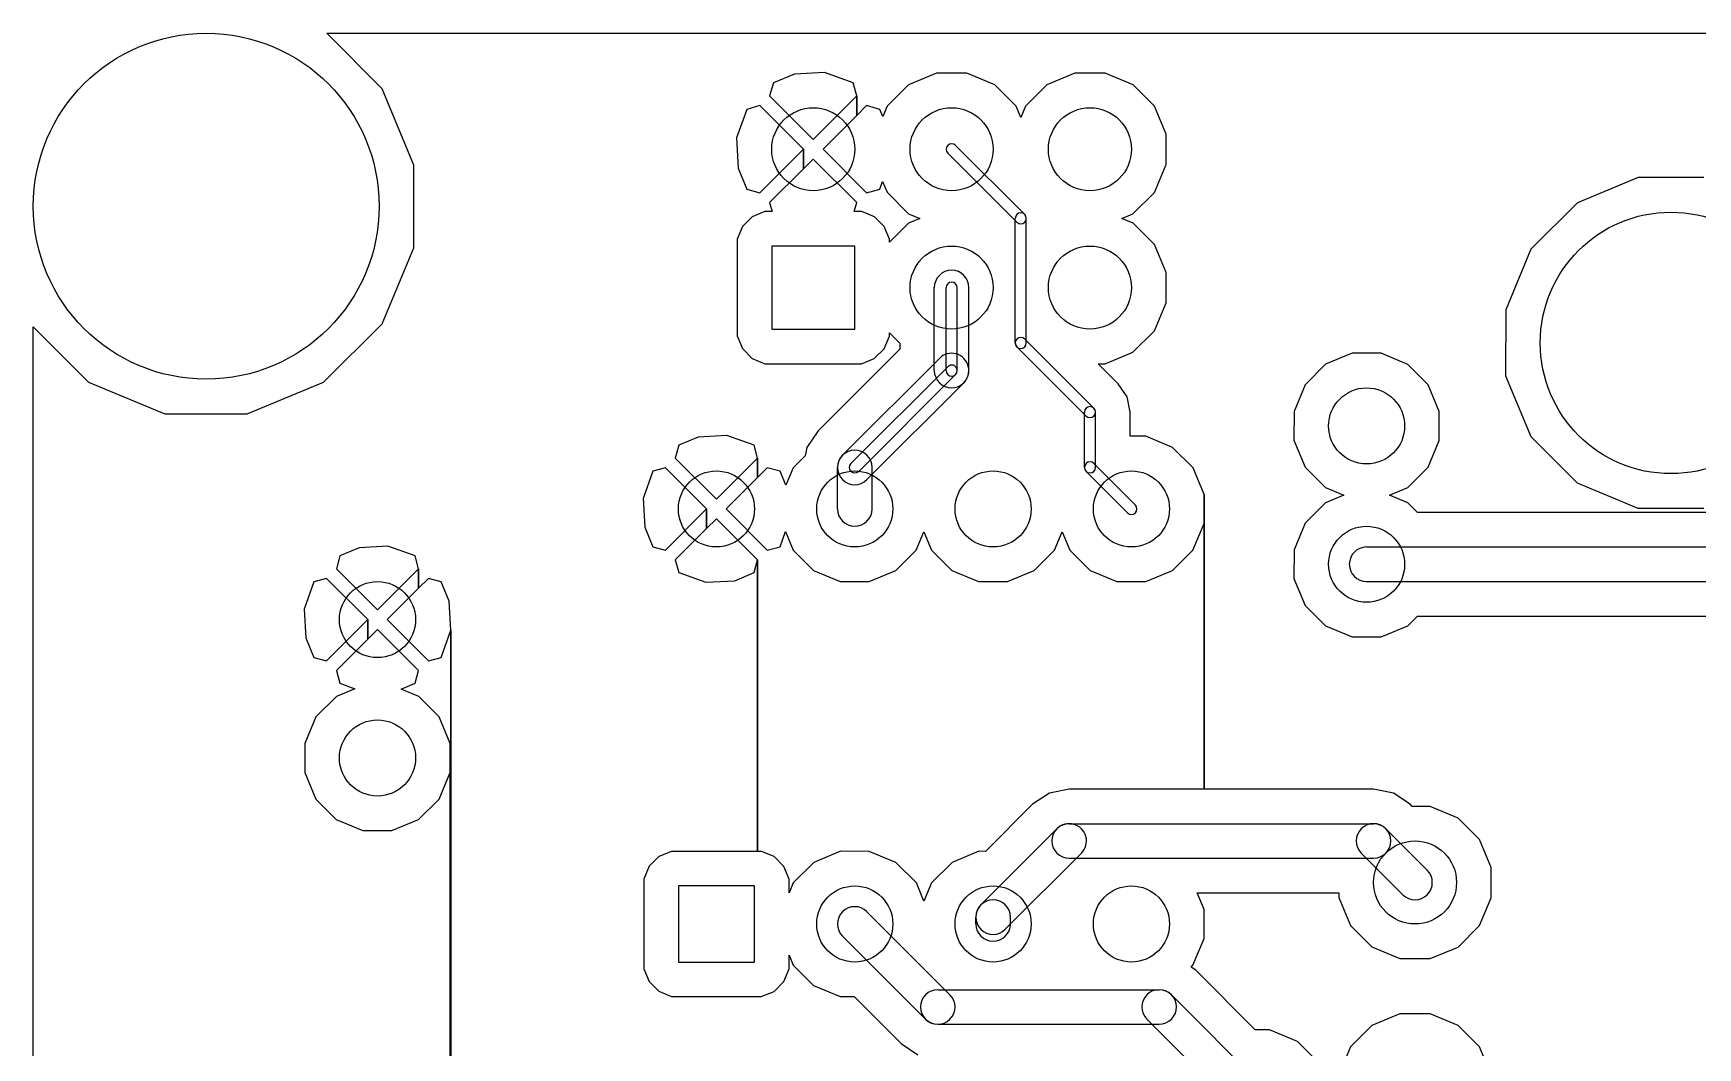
# Model space of a CAD drawing. Extents: x 10.8 to 58.2, y -58.2 to -10.8.
# Drawn here: x 10.82 to 41.39, y -29.45 to -10.82 of the extents above; entities that cross this region are included whole.
import ezdxf

# ---------------------------------------------------------------- set-up
doc = ezdxf.new("R2010")
doc.units = 0
doc.header["$MEASUREMENT"] = 0
doc.layers.add('BLACK', color=250, linetype='CONTINUOUS')

msp = doc.modelspace()

# ---------------------------------------------------------------- linework, layer by layer
at = {"layer": 'BLACK'}
for p, q in [((17.2318, -11.8446), (16.2145, -10.8255)), ((16.2145, -10.8255), (52.7872, -10.8255)), ((17.2318, -11.8446), (16.2145, -10.8255)), ((16.2145, -10.8255), (52.7872, -10.8255)), ((24.7986, -11.5726), (24.4149, -11.7316)), ((24.7986, -11.5726), (24.4149, -11.7316)), ((25.3537, -11.5449), (24.7986, -11.5726)), ((25.3537, -11.5449), (24.7986, -11.5726)), ((25.8771, -11.7316), (25.3537, -11.5449)), ((25.8771, -11.7316), (25.3537, -11.5449)), ((27.4093, -11.5568), (26.8957, -11.769)), ((27.4093, -11.5568), (26.8957, -11.769)), ((27.9651, -11.5572), (27.4093, -11.5568)), ((27.9651, -11.5572), (27.4093, -11.5568)), ((28.4784, -11.7704), (27.9651, -11.5572)), ((28.4784, -11.7704), (27.9651, -11.5572)), ((29.9493, -11.5568), (29.4357, -11.769)), ((29.9493, -11.5568), (29.4357, -11.769)), ((30.5051, -11.5572), (29.9493, -11.5568)), ((30.5051, -11.5572), (29.9493, -11.5568)), ((31.0184, -11.7704), (30.5051, -11.5572)), ((31.0184, -11.7704), (30.5051, -11.5572)), ((17.8107, -13.2455), (17.2318, -11.8446)), ((17.8107, -13.2455), (17.2318, -11.8446)), ((24.4149, -11.7316), (24.3454, -11.9738)), ((24.4149, -11.7316), (24.3454, -11.9738)), ((25.9466, -11.9738), (25.8771, -11.7316)), ((25.9466, -11.9738), (25.8771, -11.7316)), ((26.8957, -11.769), (26.5024, -12.1616)), ((26.8957, -11.769), (26.5024, -12.1616)), ((28.871, -12.1637), (28.4784, -11.7704)), ((28.871, -12.1637), (28.4784, -11.7704)), ((29.4357, -11.769), (29.0424, -12.1616)), ((29.4357, -11.769), (29.0424, -12.1616)), ((31.411, -12.1637), (31.0184, -11.7704)), ((31.411, -12.1637), (31.0184, -11.7704)), ((23.9236, -12.2229), (23.7369, -12.7463)), ((23.9236, -12.2229), (23.7369, -12.7463)), ((24.1658, -12.1534), (23.9236, -12.2229)), ((24.1658, -12.1534), (23.9236, -12.2229)), ((24.9664, -12.954), (24.1658, -12.1534)), ((24.9664, -12.954), (24.1658, -12.1534)), ((24.3454, -11.9738), (25.146, -12.7744)), ((24.3454, -11.9738), (25.146, -12.7744)), ((25.146, -12.7744), (25.9466, -11.9738)), ((25.146, -12.7744), (25.9466, -11.9738)), ((25.9466, -12.333), (25.9466, -11.9738)), ((25.9466, -11.9738), (25.9466, -12.333)), ((25.9466, -12.333), (25.9466, -11.9738)), ((25.9466, -11.9738), (25.9466, -12.333)), ((26.1262, -12.1534), (25.9466, -12.333)), ((26.1262, -12.1534), (25.9466, -12.333)), ((26.3684, -12.2229), (26.1262, -12.1534)), ((26.3684, -12.2229), (26.1262, -12.1534)), ((26.4226, -12.3537), (26.3684, -12.2229)), ((26.4226, -12.3537), (26.3684, -12.2229)), ((26.5024, -12.1616), (26.4226, -12.3537)), ((26.5024, -12.1616), (26.4226, -12.3537)), ((28.9561, -12.3695), (28.871, -12.1637)), ((28.9561, -12.3695), (28.871, -12.1637)), ((29.0424, -12.1616), (28.9561, -12.3695)), ((29.0424, -12.1616), (28.9561, -12.3695)), ((31.6232, -12.6773), (31.411, -12.1637)), ((31.6232, -12.6773), (31.411, -12.1637)), ((25.9466, -12.333), (25.3256, -12.954)), ((25.9466, -12.333), (25.3256, -12.954)), ((23.7369, -12.7463), (23.7646, -13.3014)), ((23.7369, -12.7463), (23.7646, -13.3014)), ((31.6228, -13.2331), (31.6232, -12.6773)), ((31.6228, -13.2331), (31.6232, -12.6773)), ((24.1658, -13.7546), (24.9664, -12.954)), ((24.1658, -13.7546), (24.9664, -12.954)), ((24.9664, -13.3132), (24.9664, -12.954)), ((24.9664, -12.954), (24.9664, -13.3132)), ((24.9664, -13.3132), (24.9664, -12.954)), ((24.9664, -12.954), (24.9664, -13.3132)), ((25.146, -13.1336), (24.9664, -13.3132)), ((25.146, -13.1336), (24.9664, -13.3132)), ((25.9466, -13.9342), (25.146, -13.1336)), ((25.9466, -13.9342), (25.146, -13.1336)), ((25.3256, -12.954), (26.1262, -13.7546)), ((25.3256, -12.954), (26.1262, -13.7546)), ((27.6142, -13.0258), (28.8842, -14.2958)), ((27.7578, -12.8822), (29.0278, -14.1522)), ((17.8093, -14.7612), (17.8107, -13.2455)), ((17.8093, -14.7612), (17.8107, -13.2455)), ((23.7646, -13.3014), (23.9236, -13.6851)), ((23.7646, -13.3014), (23.9236, -13.6851)), ((24.9664, -13.3132), (24.3454, -13.9342)), ((24.9664, -13.3132), (24.3454, -13.9342)), ((31.4096, -13.7464), (31.6228, -13.2331)), ((31.4096, -13.7464), (31.6228, -13.2331)), ((23.9236, -13.6851), (24.1658, -13.7546)), ((23.9236, -13.6851), (24.1658, -13.7546)), ((26.1262, -13.7546), (26.3684, -13.6851)), ((26.1262, -13.7546), (26.3684, -13.6851)), ((26.3684, -13.6851), (26.4185, -13.5447)), ((26.3684, -13.6851), (26.4185, -13.5447)), ((26.4185, -13.5447), (26.501, -13.7443)), ((26.4185, -13.5447), (26.501, -13.7443)), ((26.501, -13.7443), (26.8936, -14.1376)), ((26.501, -13.7443), (26.8936, -14.1376)), ((31.0163, -14.139), (31.4096, -13.7464)), ((31.0163, -14.139), (31.4096, -13.7464)), ((40.2929, -13.4742), (39.1769, -13.9353)), ((40.2929, -13.4742), (39.1769, -13.9353)), ((41.5004, -13.4752), (40.2929, -13.4742)), ((41.5004, -13.4752), (40.2929, -13.4742)), ((24.3454, -13.9342), (24.3921, -14.0969)), ((24.3454, -13.9342), (24.3921, -14.0969)), ((25.8999, -14.097), (25.9466, -13.9342)), ((25.8999, -14.097), (25.9466, -13.9342)), ((39.1769, -13.9353), (38.3223, -14.7884)), ((39.1769, -13.9353), (38.3223, -14.7884)), ((24.0248, -14.1934), (23.846, -14.3718)), ((24.0248, -14.1934), (23.846, -14.3718)), ((24.2582, -14.0969), (24.0248, -14.1934)), ((24.2582, -14.0969), (24.0248, -14.1934)), ((24.3921, -14.0969), (24.2582, -14.0969)), ((24.3921, -14.0969), (24.2582, -14.0969)), ((26.0349, -14.0971), (25.8999, -14.097)), ((26.0349, -14.0971), (25.8999, -14.097)), ((26.2682, -14.194), (26.0349, -14.0971)), ((26.2682, -14.194), (26.0349, -14.0971)), ((26.4466, -14.3728), (26.2682, -14.194)), ((26.4466, -14.3728), (26.2682, -14.194)), ((26.8957, -14.309), (26.5431, -14.661)), ((26.8957, -14.309), (26.5431, -14.661)), ((26.8936, -14.1376), (27.1015, -14.2239)), ((26.8936, -14.1376), (27.1015, -14.2239)), ((27.1015, -14.2239), (26.8957, -14.309)), ((27.1015, -14.2239), (26.8957, -14.309)), ((28.8544, -16.51), (28.8544, -14.224)), ((29.0576, -16.51), (29.0576, -14.224)), ((30.8105, -14.2241), (31.0163, -14.139)), ((30.8105, -14.2241), (31.0163, -14.139)), ((31.0184, -14.3104), (30.8105, -14.2241)), ((31.0184, -14.3104), (30.8105, -14.2241)), ((31.411, -14.7037), (31.0184, -14.3104)), ((31.411, -14.7037), (31.0184, -14.3104)), ((23.7491, -14.6051), (23.7489, -14.8578)), ((23.7491, -14.6051), (23.7489, -14.8578)), ((23.846, -14.3718), (23.7491, -14.6051)), ((23.846, -14.3718), (23.7491, -14.6051)), ((26.5431, -14.6062), (26.4466, -14.3728)), ((26.5431, -14.6062), (26.4466, -14.3728)), ((26.5431, -14.661), (26.5431, -14.6062)), ((26.5431, -14.661), (26.5431, -14.6062)), ((17.2281, -16.161), (17.8093, -14.7612)), ((17.2281, -16.161), (17.8093, -14.7612)), ((23.7489, -14.8578), (23.7489, -16.3818)), ((23.7489, -14.8578), (23.7489, -16.3818)), ((24.384, -14.732), (24.384, -16.256)), ((25.908, -14.732), (24.384, -14.732)), ((25.908, -16.256), (25.908, -14.732)), ((31.6232, -15.2173), (31.411, -14.7037)), ((31.6232, -15.2173), (31.411, -14.7037)), ((38.3223, -14.7884), (37.8592, -15.9036)), ((38.3223, -14.7884), (37.8592, -15.9036)), ((31.6228, -15.7731), (31.6232, -15.2173)), ((31.6228, -15.7731), (31.6232, -15.2173)), ((27.3685, -17.018), (27.3685, -15.494)), ((27.5844, -17.018), (27.5844, -15.494)), ((27.7876, -17.018), (27.7876, -15.494)), ((28.0035, -17.018), (28.0035, -15.494)), ((31.4096, -16.2864), (31.6228, -15.7731)), ((31.4096, -16.2864), (31.6228, -15.7731)), ((16.1554, -17.2318), (17.2281, -16.161)), ((16.1554, -17.2318), (17.2281, -16.161)), ((37.8592, -15.9036), (37.8582, -17.1111)), ((37.8592, -15.9036), (37.8582, -17.1111)), ((10.8255, -52.7855), (10.8255, -16.2128)), ((10.8255, -16.2128), (11.839, -17.2281)), ((10.8255, -52.7855), (10.8255, -16.2128)), ((10.8255, -16.2128), (11.839, -17.2281)), ((23.7489, -16.3818), (23.8454, -16.6152)), ((23.7489, -16.3818), (23.8454, -16.6152)), ((24.384, -16.256), (25.908, -16.256)), ((26.446, -16.6162), (26.5429, -16.3829)), ((26.446, -16.6162), (26.5429, -16.3829)), ((26.5429, -16.3829), (26.5429, -16.3263)), ((26.5429, -16.3263), (26.7335, -16.5172)), ((26.5429, -16.3829), (26.5429, -16.3263)), ((26.5429, -16.3263), (26.7335, -16.5172)), ((29.0278, -16.4382), (30.2978, -17.7082)), ((31.0163, -16.679), (31.4096, -16.2864)), ((31.0163, -16.679), (31.4096, -16.2864)), ((23.8454, -16.6152), (24.0238, -16.794)), ((23.8454, -16.6152), (24.0238, -16.794)), ((24.0238, -16.794), (24.2571, -16.8909)), ((24.0238, -16.794), (24.2571, -16.8909)), ((26.7335, -16.6235), (25.2345, -18.1225)), ((26.7335, -16.6235), (25.2345, -18.1225)), ((25.6835, -18.5715), (27.4615, -16.7935)), ((26.0338, -16.8911), (26.2672, -16.7946)), ((26.0338, -16.8911), (26.2672, -16.7946)), ((26.2672, -16.7946), (26.446, -16.6162)), ((26.2672, -16.7946), (26.446, -16.6162)), ((26.7335, -16.5172), (26.7335, -16.6235)), ((26.7335, -16.5172), (26.7335, -16.6235)), ((28.8842, -16.5818), (30.1542, -17.8518)), ((30.5027, -16.8912), (31.0163, -16.679)), ((30.5027, -16.8912), (31.0163, -16.679)), ((35.0419, -16.7003), (34.5516, -16.9029)), ((35.0419, -16.7003), (34.5516, -16.9029)), ((35.5724, -16.7007), (35.0419, -16.7003)), ((35.5724, -16.7007), (35.0419, -16.7003)), ((36.0624, -16.9042), (35.5724, -16.7007)), ((36.0624, -16.9042), (35.5724, -16.7007)), ((24.2571, -16.8909), (24.5098, -16.8911)), ((24.2571, -16.8909), (24.5098, -16.8911)), ((24.5098, -16.8911), (26.0338, -16.8911)), ((24.5098, -16.8911), (26.0338, -16.8911)), ((25.8362, -18.7242), (27.6142, -16.9462)), ((25.9798, -18.8678), (27.7578, -17.0898)), ((30.7469, -17.2591), (30.3788, -16.8911)), ((30.3788, -16.8911), (30.5027, -16.8912)), ((30.7469, -17.2591), (30.3788, -16.8911)), ((30.3788, -16.8911), (30.5027, -16.8912)), ((34.5516, -16.9029), (34.1762, -17.2776)), ((34.5516, -16.9029), (34.1762, -17.2776)), ((36.4371, -17.2796), (36.0624, -16.9042)), ((36.4371, -17.2796), (36.0624, -16.9042)), ((37.8582, -17.1111), (38.3193, -18.2271)), ((37.8582, -17.1111), (38.3193, -18.2271)), ((11.839, -17.2281), (13.2388, -17.8093)), ((11.839, -17.2281), (13.2388, -17.8093)), ((14.7545, -17.8107), (16.1554, -17.2318)), ((14.7545, -17.8107), (16.1554, -17.2318)), ((26.1325, -19.0205), (27.9105, -17.2425)), ((30.9065, -17.4981), (30.7469, -17.2591)), ((30.9065, -17.4981), (30.7469, -17.2591)), ((34.1762, -17.2776), (33.9727, -17.7676)), ((34.1762, -17.2776), (33.9727, -17.7676)), ((36.6397, -17.7699), (36.4371, -17.2796)), ((36.6397, -17.7699), (36.4371, -17.2796)), ((30.9626, -17.78), (30.9065, -17.4981)), ((30.9626, -17.78), (30.9065, -17.4981)), ((13.2388, -17.8093), (14.7545, -17.8107)), ((13.2388, -17.8093), (14.7545, -17.8107)), ((30.1244, -18.796), (30.1244, -17.78)), ((30.3276, -18.796), (30.3276, -17.78)), ((30.9626, -18.2245), (30.9626, -17.78)), ((30.9626, -18.2245), (30.9626, -17.78)), ((33.9727, -17.7676), (33.9723, -18.2981)), ((33.9727, -17.7676), (33.9723, -18.2981)), ((36.6393, -18.3004), (36.6397, -17.7699)), ((36.6393, -18.3004), (36.6397, -17.7699)), ((23.0308, -18.2409), (22.6751, -18.3882)), ((23.0308, -18.2409), (22.6751, -18.3882)), ((23.5605, -18.2121), (23.0308, -18.2409)), ((23.5605, -18.2121), (23.0308, -18.2409)), ((24.0609, -18.3882), (23.5605, -18.2121)), ((24.0609, -18.3882), (23.5605, -18.2121)), ((25.2345, -18.1225), (25.028, -18.4315)), ((25.2345, -18.1225), (25.028, -18.4315)), ((31.2544, -18.2247), (30.9626, -18.2245)), ((31.2544, -18.2247), (30.9626, -18.2245)), ((31.7444, -18.4282), (31.2544, -18.2247)), ((31.7444, -18.4282), (31.2544, -18.2247)), ((33.9723, -18.2981), (34.1749, -18.7884)), ((33.9723, -18.2981), (34.1749, -18.7884)), ((36.4358, -18.7904), (36.6393, -18.3004)), ((36.4358, -18.7904), (36.6393, -18.3004)), ((38.3193, -18.2271), (39.1724, -19.0817)), ((38.3193, -18.2271), (39.1724, -19.0817)), ((22.6751, -18.3882), (22.6134, -18.6238)), ((22.6751, -18.3882), (22.6134, -18.6238)), ((22.6134, -18.6238), (23.368, -19.3784)), ((22.6134, -18.6238), (23.368, -19.3784)), ((23.368, -19.3784), (24.1226, -18.6238)), ((23.368, -19.3784), (24.1226, -18.6238)), ((24.1226, -18.6238), (24.0609, -18.3882)), ((24.1226, -18.6238), (24.0609, -18.3882)), ((24.1226, -18.983), (24.1226, -18.6238)), ((24.1226, -18.6238), (24.1226, -18.983)), ((24.1226, -18.983), (24.1226, -18.6238)), ((24.1226, -18.6238), (24.1226, -18.983)), ((24.998, -18.5822), (24.7782, -18.8016)), ((24.998, -18.5822), (24.7782, -18.8016)), ((25.028, -18.4315), (24.998, -18.5822)), ((25.028, -18.4315), (24.998, -18.5822)), ((32.1191, -18.8036), (31.7444, -18.4282)), ((32.1191, -18.8036), (31.7444, -18.4282)), ((22.1982, -18.8651), (22.0221, -19.3655)), ((22.1982, -18.8651), (22.0221, -19.3655)), ((22.4338, -18.8034), (22.1982, -18.8651)), ((22.4338, -18.8034), (22.1982, -18.8651)), ((23.1884, -19.558), (22.4338, -18.8034)), ((23.1884, -19.558), (22.4338, -18.8034)), ((24.3022, -18.8034), (24.1226, -18.983)), ((24.3022, -18.8034), (24.1226, -18.983)), ((24.5378, -18.8651), (24.3022, -18.8034)), ((24.5378, -18.8651), (24.3022, -18.8034)), ((24.6447, -19.1231), (24.5378, -18.8651)), ((24.6447, -19.1231), (24.5378, -18.8651)), ((24.7782, -18.8016), (24.6447, -19.1231)), ((24.7782, -18.8016), (24.6447, -19.1231)), ((25.5905, -19.558), (25.5905, -18.796)), ((26.2255, -19.558), (26.2255, -18.796)), ((30.1542, -18.8678), (30.9162, -19.6298)), ((30.2978, -18.7242), (31.0598, -19.4862)), ((32.3217, -19.2939), (32.1191, -18.8036)), ((32.3217, -19.2939), (32.1191, -18.8036)), ((34.1749, -18.7884), (34.5496, -19.1638)), ((34.1749, -18.7884), (34.5496, -19.1638)), ((36.0604, -19.1651), (36.4358, -18.7904)), ((36.0604, -19.1651), (36.4358, -18.7904)), ((24.1226, -18.983), (23.5476, -19.558)), ((24.1226, -18.983), (23.5476, -19.558)), ((34.5496, -19.1638), (34.8874, -19.3041)), ((34.5496, -19.1638), (34.8874, -19.3041)), ((35.7246, -19.3039), (36.0604, -19.1651)), ((35.7246, -19.3039), (36.0604, -19.1651)), ((39.1724, -19.0817), (40.2876, -19.5448)), ((39.1724, -19.0817), (40.2876, -19.5448)), ((22.0221, -19.3655), (22.0509, -19.8952)), ((22.0221, -19.3655), (22.0509, -19.8952)), ((22.4338, -20.3126), (23.1884, -19.558)), ((22.4338, -20.3126), (23.1884, -19.558)), ((23.1884, -19.9172), (23.1884, -19.558)), ((23.1884, -19.558), (23.1884, -19.9172)), ((23.1884, -19.9172), (23.1884, -19.558)), ((23.1884, -19.558), (23.1884, -19.9172)), ((23.5476, -19.558), (24.3022, -20.3126)), ((23.5476, -19.558), (24.3022, -20.3126)), ((32.3213, -19.8244), (32.3217, -19.2939)), ((32.3213, -19.8244), (32.3217, -19.2939)), ((32.3217, -24.7015), (32.3217, -19.2939)), ((32.3217, -19.2939), (32.3217, -24.7015)), ((32.3217, -24.7015), (32.3217, -19.2939)), ((32.3217, -19.2939), (32.3217, -24.7015)), ((34.5516, -19.4429), (34.1762, -19.8176)), ((34.5516, -19.4429), (34.1762, -19.8176)), ((34.8874, -19.3041), (34.5516, -19.4429)), ((34.8874, -19.3041), (34.5516, -19.4429)), ((36.0624, -19.4442), (35.7246, -19.3039)), ((36.0624, -19.4442), (35.7246, -19.3039)), ((36.2394, -19.6215), (36.0624, -19.4442)), ((36.2394, -19.6215), (36.0624, -19.4442)), ((40.2876, -19.5448), (41.4951, -19.5458)), ((40.2876, -19.5448), (41.4951, -19.5458)), ((23.368, -19.7376), (23.1884, -19.9172)), ((23.368, -19.7376), (23.1884, -19.9172)), ((24.1226, -20.4922), (23.368, -19.7376)), ((24.1226, -20.4922), (23.368, -19.7376)), ((32.1178, -20.3144), (32.3213, -19.8244)), ((32.1178, -20.3144), (32.3213, -19.8244)), ((34.1762, -19.8176), (33.9727, -20.3076)), ((34.1762, -19.8176), (33.9727, -20.3076)), ((42.9775, -19.6215), (36.2394, -19.6215)), ((42.9775, -19.6215), (36.2394, -19.6215)), ((22.0509, -19.8952), (22.1982, -20.2509)), ((22.0509, -19.8952), (22.1982, -20.2509)), ((23.1884, -19.9172), (22.6134, -20.4922)), ((23.1884, -19.9172), (22.6134, -20.4922)), ((24.5378, -20.2509), (24.6361, -19.9717)), ((24.5378, -20.2509), (24.6361, -19.9717)), ((24.6361, -19.9717), (24.7769, -20.3124)), ((24.6361, -19.9717), (24.7769, -20.3124)), ((27.0378, -20.3144), (27.1781, -19.9766)), ((27.0378, -20.3144), (27.1781, -19.9766)), ((27.1781, -19.9766), (27.3169, -20.3124)), ((27.1781, -19.9766), (27.3169, -20.3124)), ((29.5778, -20.3144), (29.7181, -19.9766)), ((29.5778, -20.3144), (29.7181, -19.9766)), ((29.7181, -19.9766), (29.8569, -20.3124)), ((29.7181, -19.9766), (29.8569, -20.3124)), ((16.4521, -20.4202), (16.3904, -20.6558)), ((16.4521, -20.4202), (16.3904, -20.6558)), ((16.8078, -20.2729), (16.4521, -20.4202)), ((16.8078, -20.2729), (16.4521, -20.4202)), ((17.3375, -20.2441), (16.8078, -20.2729)), ((17.3375, -20.2441), (16.8078, -20.2729)), ((17.8379, -20.4202), (17.3375, -20.2441)), ((17.8379, -20.4202), (17.3375, -20.2441)), ((17.8996, -20.6558), (17.8379, -20.4202)), ((17.8996, -20.6558), (17.8379, -20.4202)), ((22.1982, -20.2509), (22.4338, -20.3126)), ((22.1982, -20.2509), (22.4338, -20.3126)), ((24.3022, -20.3126), (24.5378, -20.2509)), ((24.3022, -20.3126), (24.5378, -20.2509)), ((24.7769, -20.3124), (25.1516, -20.6878)), ((24.7769, -20.3124), (25.1516, -20.6878)), ((26.6624, -20.6891), (27.0378, -20.3144)), ((26.6624, -20.6891), (27.0378, -20.3144)), ((27.3169, -20.3124), (27.6916, -20.6878)), ((27.3169, -20.3124), (27.6916, -20.6878)), ((29.2024, -20.6891), (29.5778, -20.3144)), ((29.2024, -20.6891), (29.5778, -20.3144)), ((29.8569, -20.3124), (30.2316, -20.6878)), ((29.8569, -20.3124), (30.2316, -20.6878)), ((31.7424, -20.6891), (32.1178, -20.3144)), ((31.7424, -20.6891), (32.1178, -20.3144)), ((33.9727, -20.3076), (33.9723, -20.8381)), ((33.9727, -20.3076), (33.9723, -20.8381)), ((35.306, -20.2565), (45.72, -20.2565)), ((16.3904, -20.6558), (17.145, -21.4104)), ((16.3904, -20.6558), (17.145, -21.4104)), ((17.145, -21.4104), (17.8996, -20.6558)), ((17.145, -21.4104), (17.8996, -20.6558)), ((17.8996, -21.015), (17.8996, -20.6558)), ((17.8996, -20.6558), (17.8996, -21.015)), ((17.8996, -21.015), (17.8996, -20.6558)), ((17.8996, -20.6558), (17.8996, -21.015)), ((22.6134, -20.4922), (22.6751, -20.7278)), ((22.6134, -20.4922), (22.6751, -20.7278)), ((22.6751, -20.7278), (23.1755, -20.9039)), ((22.6751, -20.7278), (23.1755, -20.9039)), ((23.7052, -20.8751), (24.0609, -20.7278)), ((23.7052, -20.8751), (24.0609, -20.7278)), ((24.0609, -20.7278), (24.1226, -20.4922)), ((24.0609, -20.7278), (24.1226, -20.4922)), ((24.1226, -25.8445), (24.1226, -20.4922)), ((24.1226, -20.4922), (24.1226, -25.8445)), ((24.1226, -25.8445), (24.1226, -20.4922)), ((24.1226, -20.4922), (24.1226, -25.8445)), ((25.1516, -20.6878), (25.6416, -20.8913)), ((25.1516, -20.6878), (25.6416, -20.8913)), ((26.1721, -20.8917), (26.6624, -20.6891)), ((26.1721, -20.8917), (26.6624, -20.6891)), ((27.6916, -20.6878), (28.1816, -20.8913)), ((27.6916, -20.6878), (28.1816, -20.8913)), ((28.7121, -20.8917), (29.2024, -20.6891)), ((28.7121, -20.8917), (29.2024, -20.6891)), ((30.2316, -20.6878), (30.7216, -20.8913)), ((30.2316, -20.6878), (30.7216, -20.8913)), ((31.2521, -20.8917), (31.7424, -20.6891)), ((31.2521, -20.8917), (31.7424, -20.6891)), ((15.9752, -20.8971), (15.7991, -21.3975)), ((15.9752, -20.8971), (15.7991, -21.3975)), ((16.2108, -20.8354), (15.9752, -20.8971)), ((16.2108, -20.8354), (15.9752, -20.8971)), ((16.9654, -21.59), (16.2108, -20.8354)), ((16.9654, -21.59), (16.2108, -20.8354)), ((17.8996, -21.015), (17.3246, -21.59)), ((17.8996, -21.015), (17.3246, -21.59)), ((18.0792, -20.8354), (17.8996, -21.015)), ((18.0792, -20.8354), (17.8996, -21.015)), ((18.3148, -20.8971), (18.0792, -20.8354)), ((18.3148, -20.8971), (18.0792, -20.8354)), ((18.4621, -21.2528), (18.3148, -20.8971)), ((18.4621, -21.2528), (18.3148, -20.8971)), ((23.1755, -20.9039), (23.7052, -20.8751)), ((23.1755, -20.9039), (23.7052, -20.8751)), ((25.6416, -20.8913), (26.1721, -20.8917)), ((25.6416, -20.8913), (26.1721, -20.8917)), ((28.1816, -20.8913), (28.7121, -20.8917)), ((28.1816, -20.8913), (28.7121, -20.8917)), ((30.7216, -20.8913), (31.2521, -20.8917)), ((30.7216, -20.8913), (31.2521, -20.8917)), ((33.9723, -20.8381), (34.1749, -21.3284)), ((33.9723, -20.8381), (34.1749, -21.3284)), ((35.306, -20.8915), (45.72, -20.8915)), ((18.4909, -21.7825), (18.4621, -21.2528)), ((18.4909, -21.7825), (18.4621, -21.2528)), ((34.1749, -21.3284), (34.5496, -21.7038)), ((34.1749, -21.3284), (34.5496, -21.7038)), ((15.7991, -21.3975), (15.8279, -21.9272)), ((15.7991, -21.3975), (15.8279, -21.9272)), ((16.2108, -22.3446), (16.9654, -21.59)), ((16.2108, -22.3446), (16.9654, -21.59)), ((16.9654, -21.9492), (16.9654, -21.59)), ((16.9654, -21.59), (16.9654, -21.9492)), ((16.9654, -21.9492), (16.9654, -21.59)), ((16.9654, -21.59), (16.9654, -21.9492)), ((17.3246, -21.59), (18.0792, -22.3446)), ((17.3246, -21.59), (18.0792, -22.3446)), ((36.0604, -21.7051), (36.2393, -21.5265)), ((36.0604, -21.7051), (36.2393, -21.5265)), ((36.2393, -21.5265), (43.1883, -21.5265)), ((36.2393, -21.5265), (43.1883, -21.5265)), ((15.8279, -21.9272), (15.9752, -22.2829)), ((15.8279, -21.9272), (15.9752, -22.2829)), ((16.9654, -21.9492), (16.3904, -22.5242)), ((16.9654, -21.9492), (16.3904, -22.5242)), ((17.145, -21.7696), (16.9654, -21.9492)), ((17.145, -21.7696), (16.9654, -21.9492)), ((17.8996, -22.5242), (17.145, -21.7696)), ((17.8996, -22.5242), (17.145, -21.7696)), ((18.3148, -22.2829), (18.4909, -21.7825)), ((18.3148, -22.2829), (18.4909, -21.7825)), ((18.4909, -34.4972), (18.4909, -21.7825)), ((18.4909, -21.7825), (18.4909, -34.4972)), ((18.4909, -34.4972), (18.4909, -21.7825)), ((18.4909, -21.7825), (18.4909, -34.4972)), ((34.5496, -21.7038), (35.0396, -21.9073)), ((34.5496, -21.7038), (35.0396, -21.9073)), ((35.0396, -21.9073), (35.5701, -21.9077)), ((35.0396, -21.9073), (35.5701, -21.9077)), ((35.5701, -21.9077), (36.0604, -21.7051)), ((35.5701, -21.9077), (36.0604, -21.7051)), ((15.9752, -22.2829), (16.2108, -22.3446)), ((15.9752, -22.2829), (16.2108, -22.3446)), ((18.0792, -22.3446), (18.3148, -22.2829)), ((18.0792, -22.3446), (18.3148, -22.2829)), ((16.3904, -22.5242), (16.4521, -22.7598)), ((16.3904, -22.5242), (16.4521, -22.7598)), ((17.8379, -22.7598), (17.8996, -22.5242)), ((17.8379, -22.7598), (17.8996, -22.5242)), ((16.7313, -22.8581), (16.3906, -22.9989)), ((16.7313, -22.8581), (16.3906, -22.9989)), ((16.4521, -22.7598), (16.7313, -22.8581)), ((16.4521, -22.7598), (16.7313, -22.8581)), ((17.5799, -22.8667), (17.8379, -22.7598)), ((17.5799, -22.8667), (17.8379, -22.7598)), ((17.9014, -23.0002), (17.5799, -22.8667)), ((17.9014, -23.0002), (17.5799, -22.8667)), ((16.3906, -22.9989), (16.0152, -23.3736)), ((16.3906, -22.9989), (16.0152, -23.3736)), ((18.2761, -23.3756), (17.9014, -23.0002)), ((18.2761, -23.3756), (17.9014, -23.0002)), ((16.0152, -23.3736), (15.8117, -23.8636)), ((16.0152, -23.3736), (15.8117, -23.8636)), ((18.4787, -23.8659), (18.2761, -23.3756)), ((18.4787, -23.8659), (18.2761, -23.3756)), ((15.8117, -23.8636), (15.8113, -24.3941)), ((15.8117, -23.8636), (15.8113, -24.3941)), ((18.4783, -24.3964), (18.4787, -23.8659)), ((18.4783, -24.3964), (18.4787, -23.8659)), ((18.4787, -34.5022), (18.4787, -23.8659)), ((18.4787, -23.8659), (18.4787, -34.5022)), ((18.4787, -34.5022), (18.4787, -23.8659)), ((18.4787, -23.8659), (18.4787, -34.5022)), ((15.8113, -24.3941), (16.0139, -24.8844)), ((15.8113, -24.3941), (16.0139, -24.8844)), ((18.2748, -24.8864), (18.4783, -24.3964)), ((18.2748, -24.8864), (18.4783, -24.3964)), ((29.845, -24.7015), (29.4805, -24.774)), ((29.845, -24.7015), (29.4805, -24.774)), ((32.3217, -24.7015), (29.845, -24.7015)), ((32.3217, -24.7015), (29.845, -24.7015)), ((35.433, -24.7015), (32.3217, -24.7015)), ((35.433, -24.7015), (32.3217, -24.7015)), ((35.7975, -24.774), (35.433, -24.7015)), ((35.7975, -24.774), (35.433, -24.7015)), ((16.0139, -24.8844), (16.3886, -25.2598)), ((16.0139, -24.8844), (16.3886, -25.2598)), ((17.8994, -25.2611), (18.2748, -24.8864)), ((17.8994, -25.2611), (18.2748, -24.8864)), ((29.1715, -24.9805), (28.3076, -25.8444)), ((29.1715, -24.9805), (28.3076, -25.8444)), ((29.4805, -24.774), (29.1715, -24.9805)), ((29.4805, -24.774), (29.1715, -24.9805)), ((36.1065, -24.9805), (35.7975, -24.774)), ((36.1065, -24.9805), (35.7975, -24.774)), ((36.145, -25.019), (36.1065, -24.9805)), ((36.145, -25.019), (36.1065, -24.9805)), ((36.4741, -25.0192), (36.145, -25.019)), ((36.4741, -25.0192), (36.145, -25.019)), ((36.9874, -25.2324), (36.4741, -25.0192)), ((36.9874, -25.2324), (36.4741, -25.0192)), ((16.3886, -25.2598), (16.8786, -25.4633)), ((16.3886, -25.2598), (16.8786, -25.4633)), ((17.4091, -25.4637), (17.8994, -25.2611)), ((17.4091, -25.4637), (17.8994, -25.2611)), ((29.845, -25.3365), (35.433, -25.3365)), ((37.38, -25.6257), (36.9874, -25.2324)), ((37.38, -25.6257), (36.9874, -25.2324)), ((16.8786, -25.4633), (17.4091, -25.4637)), ((16.8786, -25.4633), (17.4091, -25.4637)), ((28.2235, -26.8265), (29.6205, -25.4295)), ((35.6575, -25.4295), (36.4195, -26.1915)), ((37.5922, -26.1393), (37.38, -25.6257)), ((37.5922, -26.1393), (37.38, -25.6257)), ((22.3103, -25.9409), (22.1315, -26.1193)), ((22.3103, -25.9409), (22.1315, -26.1193)), ((22.5437, -25.8444), (22.3103, -25.9409)), ((22.5437, -25.8444), (22.3103, -25.9409)), ((23.9407, -25.8444), (22.5437, -25.8444)), ((23.9407, -25.8444), (22.5437, -25.8444)), ((24.1226, -25.8445), (23.9407, -25.8444)), ((24.1226, -25.8445), (23.9407, -25.8444)), ((24.1934, -25.8446), (24.1226, -25.8445)), ((24.1934, -25.8446), (24.1226, -25.8445)), ((24.4267, -25.9415), (24.1934, -25.8446)), ((24.4267, -25.9415), (24.1934, -25.8446)), ((24.6051, -26.1203), (24.4267, -25.9415)), ((24.6051, -26.1203), (24.4267, -25.9415)), ((25.6439, -25.8443), (25.1536, -26.0469)), ((25.6439, -25.8443), (25.1536, -26.0469)), ((26.1744, -25.8447), (25.6439, -25.8443)), ((26.1744, -25.8447), (25.6439, -25.8443)), ((26.6644, -26.0482), (26.1744, -25.8447)), ((26.6644, -26.0482), (26.1744, -25.8447)), ((28.1839, -25.8443), (27.6936, -26.0469)), ((28.1839, -25.8443), (27.6936, -26.0469)), ((28.3076, -25.8444), (28.1839, -25.8443)), ((28.3076, -25.8444), (28.1839, -25.8443)), ((28.6725, -27.2755), (30.0695, -25.8785)), ((29.845, -25.9715), (35.433, -25.9715)), ((35.2085, -25.8785), (35.9705, -26.6405)), ((22.1315, -26.1193), (22.0346, -26.3526)), ((22.1315, -26.1193), (22.0346, -26.3526)), ((24.7016, -26.3537), (24.6051, -26.1203)), ((24.7016, -26.3537), (24.6051, -26.1203)), ((25.1536, -26.0469), (24.7782, -26.4216)), ((25.1536, -26.0469), (24.7782, -26.4216)), ((27.0391, -26.4236), (26.6644, -26.0482)), ((27.0391, -26.4236), (26.6644, -26.0482)), ((27.6936, -26.0469), (27.3182, -26.4216)), ((27.6936, -26.0469), (27.3182, -26.4216)), ((37.5918, -26.6951), (37.5922, -26.1393)), ((37.5918, -26.6951), (37.5922, -26.1393)), ((22.0346, -26.3526), (22.0344, -26.6053)), ((22.0346, -26.3526), (22.0344, -26.6053)), ((22.6695, -26.4795), (22.6695, -27.8765)), ((24.0665, -26.4795), (22.6695, -26.4795)), ((24.0665, -27.8765), (24.0665, -26.4795)), ((24.7016, -26.606), (24.7016, -26.3537)), ((24.7016, -26.606), (24.7016, -26.3537)), ((24.7782, -26.4216), (24.7016, -26.606)), ((24.7782, -26.4216), (24.7016, -26.606)), ((27.1779, -26.7594), (27.0391, -26.4236)), ((27.1779, -26.7594), (27.0391, -26.4236)), ((27.3182, -26.4216), (27.1779, -26.7594)), ((27.3182, -26.4216), (27.1779, -26.7594)), ((22.0344, -26.6053), (22.0344, -28.0023)), ((22.0344, -26.6053), (22.0344, -28.0023)), ((32.3217, -26.9139), (32.1947, -26.6065)), ((32.1947, -26.6065), (34.7978, -26.6065)), ((32.3217, -26.9139), (32.1947, -26.6065)), ((32.1947, -26.6065), (34.7978, -26.6065)), ((34.7978, -26.6065), (34.7978, -26.6927)), ((34.7978, -26.6065), (34.7978, -26.6927)), ((34.7978, -26.6927), (35.01, -27.2063)), ((34.7978, -26.6927), (35.01, -27.2063)), ((37.3786, -27.2084), (37.5918, -26.6951)), ((37.3786, -27.2084), (37.5918, -26.6951)), ((26.1325, -26.9535), (27.6565, -28.4775)), ((28.1305, -27.178), (28.1305, -27.051)), ((28.7655, -27.178), (28.7655, -27.051)), ((32.3213, -27.4444), (32.3217, -26.9139)), ((32.3213, -27.4444), (32.3217, -26.9139)), ((25.6835, -27.4025), (27.2075, -28.9265)), ((32.1178, -27.9344), (32.3213, -27.4444)), ((32.1178, -27.9344), (32.3213, -27.4444)), ((35.01, -27.2063), (35.4026, -27.5996)), ((35.01, -27.2063), (35.4026, -27.5996)), ((36.9853, -27.601), (37.3786, -27.2084)), ((36.9853, -27.601), (37.3786, -27.2084)), ((24.7014, -28.0034), (24.7016, -27.7507)), ((24.7014, -28.0034), (24.7016, -27.7507)), ((24.7016, -27.7507), (24.7016, -27.7503)), ((24.7016, -27.7503), (24.7769, -27.9324)), ((24.7016, -27.7507), (24.7016, -27.7503)), ((24.7016, -27.7503), (24.7769, -27.9324)), ((35.4026, -27.5996), (35.9159, -27.8128)), ((35.4026, -27.5996), (35.9159, -27.8128)), ((36.4717, -27.8132), (36.9853, -27.601)), ((36.4717, -27.8132), (36.9853, -27.601)), ((22.0344, -28.0023), (22.1309, -28.2357)), ((22.0344, -28.0023), (22.1309, -28.2357)), ((22.6695, -27.8765), (24.0665, -27.8765)), ((24.6045, -28.2367), (24.7014, -28.0034)), ((24.6045, -28.2367), (24.7014, -28.0034)), ((24.7769, -27.9324), (25.1516, -28.3078)), ((24.7769, -27.9324), (25.1516, -28.3078)), ((32.0821, -27.97), (32.1178, -27.9344)), ((32.0821, -27.97), (32.1178, -27.9344)), ((32.1695, -28.0285), (32.0821, -27.97)), ((32.1695, -28.0285), (32.0821, -27.97)), ((33.2622, -29.1211), (32.1695, -28.0285)), ((33.2622, -29.1211), (32.1695, -28.0285)), ((35.9159, -27.8128), (36.4717, -27.8132)), ((35.9159, -27.8128), (36.4717, -27.8132)), ((22.1309, -28.2357), (22.3093, -28.4145)), ((22.1309, -28.2357), (22.3093, -28.4145)), ((22.3093, -28.4145), (22.5426, -28.5114)), ((22.3093, -28.4145), (22.5426, -28.5114)), ((24.1923, -28.5116), (24.4257, -28.4151)), ((24.1923, -28.5116), (24.4257, -28.4151)), ((24.4257, -28.4151), (24.6045, -28.2367)), ((24.4257, -28.4151), (24.6045, -28.2367)), ((25.1516, -28.3078), (25.6416, -28.5113)), ((25.1516, -28.3078), (25.6416, -28.5113)), ((27.432, -28.3845), (31.496, -28.3845)), ((22.5426, -28.5114), (22.7953, -28.5116)), ((22.5426, -28.5114), (22.7953, -28.5116)), ((22.7953, -28.5116), (24.1923, -28.5116)), ((22.7953, -28.5116), (24.1923, -28.5116)), ((25.6416, -28.5113), (25.8944, -28.5115)), ((25.6416, -28.5113), (25.8944, -28.5115)), ((25.8944, -28.5115), (26.7585, -29.3755)), ((25.8944, -28.5115), (26.7585, -29.3755)), ((31.7205, -28.4775), (33.4629, -30.2199)), ((27.432, -29.0195), (31.496, -29.0195)), ((31.2715, -28.9265), (33.0139, -30.6689)), ((35.9183, -28.8288), (35.4047, -29.041)), ((35.9183, -28.8288), (35.4047, -29.041)), ((36.4741, -28.8292), (35.9183, -28.8288)), ((36.4741, -28.8292), (35.9183, -28.8288)), ((36.9874, -29.0424), (36.4741, -28.8292)), ((36.9874, -29.0424), (36.4741, -28.8292)), ((33.5201, -29.1213), (33.2622, -29.1211)), ((33.5201, -29.1213), (33.2622, -29.1211)), ((34.038, -29.3364), (33.5201, -29.1213)), ((34.038, -29.3364), (33.5201, -29.1213)), ((34.4342, -29.7333), (34.038, -29.3364)), ((34.4342, -29.7333), (34.038, -29.3364)), ((35.4047, -29.041), (35.0114, -29.4336)), ((35.4047, -29.041), (35.0114, -29.4336)), ((37.38, -29.4357), (36.9874, -29.0424)), ((37.38, -29.4357), (36.9874, -29.0424)), ((26.7585, -29.3755), (26.7585, -29.3755)), ((26.7585, -29.3755), (27.0675, -29.582)), ((26.7585, -29.3755), (26.7585, -29.3755)), ((26.7585, -29.3755), (27.0675, -29.582)), ((35.0114, -29.4336), (34.7982, -29.9469)), ((35.0114, -29.4336), (34.7982, -29.9469)), ((37.5922, -29.9493), (37.38, -29.4357)), ((37.5922, -29.9493), (37.38, -29.4357))]:
    msp.add_line(p, q, dxfattribs=at)
for centre, radius in [((14, -14), 3.175), ((25.146, -12.954), 0.762), ((27.686, -12.954), 0.762), ((30.226, -12.954), 0.762), ((40.894, -16.51), 2.4003), ((27.686, -15.494), 0.762), ((30.226, -15.494), 0.762), ((35.306, -18.034), 0.6985), ((23.368, -19.558), 0.6985), ((25.908, -19.558), 0.6985), ((28.448, -19.558), 0.6985), ((30.988, -19.558), 0.6985), ((35.306, -20.574), 0.6985), ((17.145, -21.59), 0.6985), ((17.145, -24.13), 0.6985), ((36.195, -26.416), 0.762), ((25.908, -27.178), 0.6985), ((28.448, -27.178), 0.6985), ((30.988, -27.178), 0.6985)]:
    msp.add_circle(centre, radius, dxfattribs=at)
for centre, radius, start, end in [((27.686, -12.954), 0.1016, 45, 225), ((28.956, -14.224), 0.1016, 360, 540), ((28.956, -14.224), 0.1016, 225, 405), ((27.686, -15.494), 0.3175, 360, 540), ((27.686, -15.494), 0.1016, 360, 540), ((28.956, -16.51), 0.1016, 45, 225), ((27.686, -17.018), 0.3175, 315, 495), ((28.956, -16.51), 0.1016, 180, 360), ((27.686, -17.018), 0.3175, 180, 360), ((27.686, -17.018), 0.1016, 180, 360), ((27.686, -17.018), 0.1016, 315, 495), ((30.226, -17.78), 0.1016, 360, 540), ((30.226, -17.78), 0.1016, 225, 405), ((25.908, -18.796), 0.3175, 360, 540), ((25.908, -18.796), 0.3175, 135, 315), ((25.908, -18.796), 0.1016, 135, 315), ((30.226, -18.796), 0.1016, 45, 225), ((30.226, -18.796), 0.1016, 180, 360), ((25.908, -19.558), 0.3175, 180, 360), ((30.988, -19.558), 0.1016, 225, 405), ((35.306, -20.574), 0.3175, 90, 270), ((29.845, -25.654), 0.3175, 90, 270), ((29.845, -25.654), 0.3175, 315, 495), ((35.433, -25.654), 0.3175, 45, 225), ((35.433, -25.654), 0.3175, 270, 450), ((36.195, -26.416), 0.3175, 225, 405), ((25.908, -27.178), 0.3175, 45, 225), ((28.448, -27.051), 0.3175, 360, 540), ((28.448, -27.051), 0.3175, 135, 315), ((28.448, -27.178), 0.3175, 180, 360), ((27.432, -28.702), 0.3175, 90, 270), ((31.496, -28.702), 0.3175, 45, 225), ((31.496, -28.702), 0.3175, 270, 450), ((27.432, -28.702), 0.3175, 225, 405)]:
    msp.add_arc(centre, radius, start, end, dxfattribs=at)

doc.saveas('drawing.dxf')
